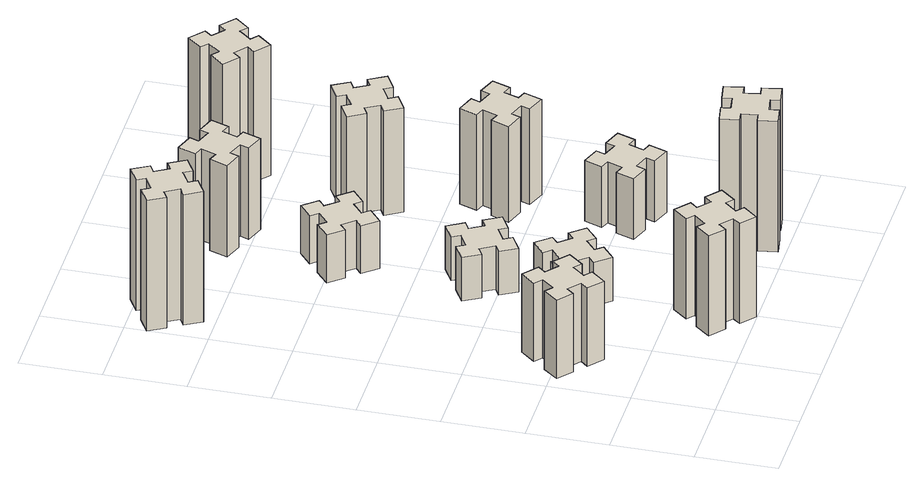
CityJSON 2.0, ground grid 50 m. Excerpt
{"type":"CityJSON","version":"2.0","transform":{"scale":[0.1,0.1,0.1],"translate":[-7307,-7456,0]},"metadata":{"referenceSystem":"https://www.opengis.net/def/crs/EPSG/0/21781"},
"CityObjects":{
"building1":{"type":"Building","attributes":{"class":"1000","function":"1000","usage":"1000","yearOfConstruction":2016,"roofType":"1000","measuredHeight":54,"storeysAboveGround":30,"storeysBelowGround":0},"geometry":[{"type":"Solid","lod":"1","boundaries":[[[[0,1,2,3,4,5,6,7,8,9,10,11,12,13,14,15,16,17,18,19]],[[17,16,20,21]],[[16,15,22,20]],[[15,14,23,22]],[[14,13,24,23]],[[13,12,25,24]],[[12,11,26,25]],[[11,10,27,26]],[[10,9,28,27]],[[9,8,29,28]],[[8,7,30,29]],[[7,6,31,30]],[[6,5,32,31]],[[5,4,33,32]],[[4,3,34,33]],[[3,2,35,34]],[[2,1,36,35]],[[1,0,37,36]],[[0,19,38,37]],[[19,18,39,38]],[[18,17,21,39]],[[24,25,26,27,28,29,30,31,32,33,34,35,36,37,38,39,21,20,22,23]]]]}]},
"building2":{"type":"Building","attributes":{"class":"1000","function":"1000","usage":"1000","yearOfConstruction":2016,"roofType":"1000","measuredHeight":69,"storeysAboveGround":30,"storeysBelowGround":0},"geometry":[{"type":"Solid","lod":"1","boundaries":[[[[40,41,42,43,44,45,46,47,48,49,50,51,52,53,54,55,56,57,58,59]],[[57,56,60,61]],[[56,55,62,60]],[[55,54,63,62]],[[54,53,64,63]],[[53,52,65,64]],[[52,51,66,65]],[[51,50,67,66]],[[50,49,68,67]],[[49,48,69,68]],[[48,47,70,69]],[[47,46,71,70]],[[46,45,72,71]],[[45,44,73,72]],[[44,43,74,73]],[[43,42,75,74]],[[42,41,76,75]],[[41,40,77,76]],[[40,59,78,77]],[[59,58,79,78]],[[58,57,61,79]],[[64,65,66,67,68,69,70,71,72,73,74,75,76,77,78,79,61,60,62,63]]]]}]},
"building3":{"type":"Building","attributes":{"class":"1000","function":"1000","usage":"1000","yearOfConstruction":2016,"roofType":"1000","measuredHeight":90,"storeysAboveGround":30,"storeysBelowGround":0},"geometry":[{"type":"Solid","lod":"1","boundaries":[[[[80,81,82,83,84,85,86,87,88,89,90,91,92,93,94,95,96,97,98,99]],[[97,96,100,101]],[[96,95,102,100]],[[95,94,103,102]],[[94,93,104,103]],[[93,92,105,104]],[[92,91,106,105]],[[91,90,107,106]],[[90,89,108,107]],[[89,88,109,108]],[[88,87,110,109]],[[87,86,111,110]],[[86,85,112,111]],[[85,84,113,112]],[[84,83,114,113]],[[83,82,115,114]],[[82,81,116,115]],[[81,80,117,116]],[[80,99,118,117]],[[99,98,119,118]],[[98,97,101,119]],[[104,105,106,107,108,109,110,111,112,113,114,115,116,117,118,119,101,100,102,103]]]]}]},
"building4":{"type":"Building","attributes":{"class":"1000","function":"1000","usage":"1000","yearOfConstruction":2016,"roofType":"1000","measuredHeight":30,"storeysAboveGround":30,"storeysBelowGround":0},"geometry":[{"type":"Solid","lod":"1","boundaries":[[[[120,121,122,123,124,125,126,127,128,129,130,131,132,133,134,135,136,137,138,139]],[[137,136,140,141]],[[136,135,142,140]],[[135,134,143,142]],[[134,133,144,143]],[[133,132,145,144]],[[132,131,146,145]],[[131,130,147,146]],[[130,129,148,147]],[[129,128,149,148]],[[128,127,150,149]],[[127,126,151,150]],[[126,125,152,151]],[[125,124,153,152]],[[124,123,154,153]],[[123,122,155,154]],[[122,121,156,155]],[[121,120,157,156]],[[120,139,158,157]],[[139,138,159,158]],[[138,137,141,159]],[[144,145,146,147,148,149,150,151,152,153,154,155,156,157,158,159,141,140,142,143]]]]}]},
"building5":{"type":"Building","attributes":{"class":"1000","function":"1000","usage":"1000","yearOfConstruction":2016,"roofType":"1000","measuredHeight":30,"storeysAboveGround":30,"storeysBelowGround":0},"geometry":[{"type":"Solid","lod":"1","boundaries":[[[[160,161,162,163,164,165,166,167,168,169,170,171,172,173,174,175,176,177,178,179]],[[177,176,180,181]],[[176,175,182,180]],[[175,174,183,182]],[[174,173,184,183]],[[173,172,185,184]],[[172,171,186,185]],[[171,170,187,186]],[[170,169,188,187]],[[169,168,189,188]],[[168,167,190,189]],[[167,166,191,190]],[[166,165,192,191]],[[165,164,193,192]],[[164,163,194,193]],[[163,162,195,194]],[[162,161,196,195]],[[161,160,197,196]],[[160,179,198,197]],[[179,178,199,198]],[[178,177,181,199]],[[184,185,186,187,188,189,190,191,192,193,194,195,196,197,198,199,181,180,182,183]]]]}]},
"building6":{"type":"Building","attributes":{"class":"1000","function":"1000","usage":"1000","yearOfConstruction":2016,"roofType":"1000","measuredHeight":33,"storeysAboveGround":30,"storeysBelowGround":0},"geometry":[{"type":"Solid","lod":"1","boundaries":[[[[200,201,202,203,204,205,206,207,208,209,210,211,212,213,214,215,216,217,218,219]],[[217,216,220,221]],[[216,215,222,220]],[[215,214,223,222]],[[214,213,224,223]],[[213,212,225,224]],[[212,211,226,225]],[[211,210,227,226]],[[210,209,228,227]],[[209,208,229,228]],[[208,207,230,229]],[[207,206,231,230]],[[206,205,232,231]],[[205,204,233,232]],[[204,203,234,233]],[[203,202,235,234]],[[202,201,236,235]],[[201,200,237,236]],[[200,219,238,237]],[[219,218,239,238]],[[218,217,221,239]],[[224,225,226,227,228,229,230,231,232,233,234,235,236,237,238,239,221,220,222,223]]]]}]},
"building7":{"type":"Building","attributes":{"class":"1000","function":"1000","usage":"1000","yearOfConstruction":2016,"roofType":"1000","measuredHeight":90,"storeysAboveGround":30,"storeysBelowGround":0},"geometry":[{"type":"Solid","lod":"1","boundaries":[[[[240,241,242,243,244,245,246,247,248,249,250,251,252,253,254,255,256,257,258,259]],[[257,256,260,261]],[[256,255,262,260]],[[255,254,263,262]],[[254,253,264,263]],[[253,252,265,264]],[[252,251,266,265]],[[251,250,267,266]],[[250,249,268,267]],[[249,248,269,268]],[[248,247,270,269]],[[247,246,271,270]],[[246,245,272,271]],[[245,244,273,272]],[[244,243,274,273]],[[243,242,275,274]],[[242,241,276,275]],[[241,240,277,276]],[[240,259,278,277]],[[259,258,279,278]],[[258,257,261,279]],[[264,265,266,267,268,269,270,271,272,273,274,275,276,277,278,279,261,260,262,263]]]]}]},
"building8":{"type":"Building","attributes":{"class":"1000","function":"1000","usage":"1000","yearOfConstruction":2016,"roofType":"1000","measuredHeight":63,"storeysAboveGround":30,"storeysBelowGround":0},"geometry":[{"type":"Solid","lod":"1","boundaries":[[[[280,281,282,283,284,285,286,287,288,289,290,291,292,293,294,295,296,297,298,299]],[[297,296,300,301]],[[296,295,302,300]],[[295,294,303,302]],[[294,293,304,303]],[[293,292,305,304]],[[292,291,306,305]],[[291,290,307,306]],[[290,289,308,307]],[[289,288,309,308]],[[288,287,310,309]],[[287,286,311,310]],[[286,285,312,311]],[[285,284,313,312]],[[284,283,314,313]],[[283,282,315,314]],[[282,281,316,315]],[[281,280,317,316]],[[280,299,318,317]],[[299,298,319,318]],[[298,297,301,319]],[[304,305,306,307,308,309,310,311,312,313,314,315,316,317,318,319,301,300,302,303]]]]}]},
"building9":{"type":"Building","attributes":{"class":"1000","function":"1000","usage":"1000","yearOfConstruction":2016,"roofType":"1000","measuredHeight":42,"storeysAboveGround":30,"storeysBelowGround":0},"geometry":[{"type":"Solid","lod":"1","boundaries":[[[[320,321,322,323,324,325,326,327,328,329,330,331,332,333,334,335,336,337,338,339]],[[337,336,340,341]],[[336,335,342,340]],[[335,334,343,342]],[[334,333,344,343]],[[333,332,345,344]],[[332,331,346,345]],[[331,330,347,346]],[[330,329,348,347]],[[329,328,349,348]],[[328,327,350,349]],[[327,326,351,350]],[[326,325,352,351]],[[325,324,353,352]],[[324,323,354,353]],[[323,322,355,354]],[[322,321,356,355]],[[321,320,357,356]],[[320,339,358,357]],[[339,338,359,358]],[[338,337,341,359]],[[344,345,346,347,348,349,350,351,352,353,354,355,356,357,358,359,341,340,342,343]]]]}]},
"building10":{"type":"Building","attributes":{"class":"1000","function":"1000","usage":"1000","yearOfConstruction":2016,"roofType":"1000","measuredHeight":66,"storeysAboveGround":30,"storeysBelowGround":0},"geometry":[{"type":"Solid","lod":"1","boundaries":[[[[360,361,362,363,364,365,366,367,368,369,370,371,372,373,374,375,376,377,378,379]],[[377,376,380,381]],[[376,375,382,380]],[[375,374,383,382]],[[374,373,384,383]],[[373,372,385,384]],[[372,371,386,385]],[[371,370,387,386]],[[370,369,388,387]],[[369,368,389,388]],[[368,367,390,389]],[[367,366,391,390]],[[366,365,392,391]],[[365,364,393,392]],[[364,363,394,393]],[[363,362,395,394]],[[362,361,396,395]],[[361,360,397,396]],[[360,379,398,397]],[[379,378,399,398]],[[378,377,381,399]],[[384,385,386,387,388,389,390,391,392,393,394,395,396,397,398,399,381,380,382,383]]]]}]},
"building11":{"type":"Building","attributes":{"class":"1000","function":"1000","usage":"1000","yearOfConstruction":2016,"roofType":"1000","measuredHeight":72,"storeysAboveGround":30,"storeysBelowGround":0},"geometry":[{"type":"Solid","lod":"1","boundaries":[[[[400,401,402,403,404,405,406,407,408,409,410,411,412,413,414,415,416,417,418,419]],[[417,416,420,421]],[[416,415,422,420]],[[415,414,423,422]],[[414,413,424,423]],[[413,412,425,424]],[[412,411,426,425]],[[411,410,427,426]],[[410,409,428,427]],[[409,408,429,428]],[[408,407,430,429]],[[407,406,431,430]],[[406,405,432,431]],[[405,404,433,432]],[[404,403,434,433]],[[403,402,435,434]],[[402,401,436,435]],[[401,400,437,436]],[[400,419,438,437]],[[419,418,439,438]],[[418,417,421,439]],[[424,425,426,427,428,429,430,431,432,433,434,435,436,437,438,439,421,420,422,423]]]]}]},
"building12":{"type":"Building","attributes":{"class":"1000","function":"1000","usage":"1000","yearOfConstruction":2016,"roofType":"1000","measuredHeight":90,"storeysAboveGround":30,"storeysBelowGround":0},"geometry":[{"type":"Solid","lod":"1","boundaries":[[[[440,441,442,443,444,445,446,447,448,449,450,451,452,453,454,455,456,457,458,459]],[[457,456,460,461]],[[456,455,462,460]],[[455,454,463,462]],[[454,453,464,463]],[[453,452,465,464]],[[452,451,466,465]],[[451,450,467,466]],[[450,449,468,467]],[[449,448,469,468]],[[448,447,470,469]],[[447,446,471,470]],[[446,445,472,471]],[[445,444,473,472]],[[444,443,474,473]],[[443,442,475,474]],[[442,441,476,475]],[[441,440,477,476]],[[440,459,478,477]],[[459,458,479,478]],[[458,457,461,479]],[[464,465,466,467,468,469,470,471,472,473,474,475,476,477,478,479,461,460,462,463]]]]}]}
},
"vertices":[
[226,933,0],[303,869,0],[264,823,0],[356,746,0],[433,838,0],[387,876,0],[452,953,0],[498,914,0],[575,1006,0],[483,1083,0],[444,1037,0],[368,1102,0],[406,1148,0],[314,1225,0],[237,1133,0],[283,1094,0],[219,1018,0],[173,1056,0],[96,964,0],[188,887,0],[219,1018,540],[173,1056,540],[283,1094,540],[237,1133,540],[314,1225,540],[406,1148,540],[368,1102,540],[444,1037,540],[483,1083,540],[575,1006,540],[498,914,540],[452,953,540],[387,876,540],[433,838,540],[356,746,540],[264,823,540],[303,869,540],[226,933,540],[188,887,540],[96,964,540],
[866,193,0],[943,129,0],[904,83,0],[996,6,0],[1073,98,0],[1027,136,0],[1092,213,0],[1138,174,0],[1215,266,0],[1123,343,0],[1084,297,0],[1008,362,0],[1046,408,0],[954,485,0],[877,393,0],[923,354,0],[859,278,0],[813,316,0],[736,224,0],[828,147,0],[859,278,690],[813,316,690],[923,354,690],[877,393,690],[954,485,690],[1046,408,690],[1008,362,690],[1084,297,690],[1123,343,690],[1215,266,690],[1138,174,690],[1092,213,690],[1027,136,690],[1073,98,690],[996,6,690],[904,83,690],[943,129,690],[866,193,690],[828,147,690],[736,224,690],
[224,3426,0],[137,3376,0],[107,3428,0],[3,3368,0],[63,3264,0],[115,3294,0],[165,3207,0],[113,3177,0],[173,3073,0],[277,3133,0],[247,3185,0],[334,3235,0],[364,3183,0],[468,3243,0],[408,3347,0],[356,3317,0],[306,3404,0],[358,3434,0],[298,3538,0],[194,3478,0],[306,3404,900],[358,3434,900],[356,3317,900],[408,3347,900],[468,3243,900],[364,3183,900],[334,3235,900],[247,3185,900],[277,3133,900],[173,3073,900],[113,3177,900],[165,3207,900],[115,3294,900],[63,3264,900],[3,3368,900],[107,3428,900],[137,3376,900],[224,3426,900],[194,3478,900],[298,3538,900],
[1008,969,0],[1084,1033,0],[1123,987,0],[1215,1064,0],[1138,1156,0],[1092,1118,0],[1027,1194,0],[1073,1233,0],[996,1325,0],[904,1248,0],[943,1202,0],[866,1137,0],[828,1183,0],[736,1106,0],[813,1014,0],[859,1053,0],[923,976,0],[877,938,0],[954,846,0],[1046,923,0],[923,976,300],[877,938,300],[859,1053,300],[813,1014,300],[736,1106,300],[828,1183,300],[866,1137,300],[943,1202,300],[904,1248,300],[996,1325,300],[1073,1233,300],[1027,1194,300],[1092,1118,300],[1138,1156,300],[1215,1064,300],[1123,987,300],[1084,1033,300],[1008,969,300],[1046,923,300],[954,846,300],
[855,1614,0],[905,1527,0],[853,1497,0],[913,1393,0],[1017,1453,0],[987,1505,0],[1074,1555,0],[1104,1503,0],[1208,1563,0],[1148,1667,0],[1096,1637,0],[1046,1724,0],[1098,1754,0],[1038,1858,0],[934,1798,0],[964,1746,0],[877,1696,0],[847,1748,0],[743,1688,0],[803,1584,0],[877,1696,300],[847,1748,300],[964,1746,300],[934,1798,300],[1038,1858,300],[1098,1754,300],[1046,1724,300],[1096,1637,300],[1148,1667,300],[1208,1563,300],[1104,1503,300],[1074,1555,300],[987,1505,300],[1017,1453,300],[913,1393,300],[853,1497,300],[905,1527,300],[855,1614,300],[803,1584,300],[743,1688,300],
[943,2582,0],[866,2517,0],[828,2563,0],[736,2486,0],[813,2394,0],[859,2433,0],[923,2356,0],[877,2318,0],[954,2226,0],[1046,2303,0],[1008,2349,0],[1084,2413,0],[1123,2367,0],[1215,2444,0],[1138,2536,0],[1092,2498,0],[1027,2574,0],[1073,2613,0],[996,2705,0],[904,2628,0],[1027,2574,330],[1073,2613,330],[1092,2498,330],[1138,2536,330],[1215,2444,330],[1123,2367,330],[1084,2413,330],[1008,2349,330],[1046,2303,330],[954,2226,330],[877,2318,330],[923,2356,330],[859,2433,330],[813,2394,330],[736,2486,330],[828,2563,330],[866,2517,330],[943,2582,330],[904,2628,330],[996,2705,330],
[1845,362,0],[1747,345,0],[1737,404,0],[1618,383,0],[1639,265,0],[1698,275,0],[1716,177,0],[1657,167,0],[1677,48,0],[1796,69,0],[1785,128,0],[1884,146,0],[1894,87,0],[2012,107,0],[1991,226,0],[1932,215,0],[1915,314,0],[1974,324,0],[1953,442,0],[1835,421,0],[1915,314,900],[1974,324,900],[1932,215,900],[1991,226,900],[2012,107,900],[1894,87,900],[1884,146,900],[1785,128,900],[1796,69,900],[1677,48,900],[1657,167,900],[1716,177,900],[1698,275,900],[1639,265,900],[1618,383,900],[1737,404,900],[1747,345,900],[1845,362,900],[1835,421,900],[1953,442,900],
[1160,3292,0],[1066,3326,0],[1087,3382,0],[974,3423,0],[933,3310,0],[989,3290,0],[955,3196,0],[899,3217,0],[857,3104,0],[970,3063,0],[991,3119,0],[1085,3085,0],[1064,3029,0],[1177,2987,0],[1218,3100,0],[1162,3121,0],[1196,3215,0],[1252,3194,0],[1293,3307,0],[1180,3348,0],[1196,3215,630],[1252,3194,630],[1162,3121,630],[1218,3100,630],[1177,2987,630],[1064,3029,630],[1085,3085,630],[991,3119,630],[970,3063,630],[857,3104,630],[899,3217,630],[955,3196,630],[989,3290,630],[933,3310,630],[974,3423,630],[1087,3382,630],[1066,3326,630],[1160,3292,630],[1180,3348,630],[1293,3307,630],
[1731,899,0],[1825,865,0],[1804,809,0],[1917,767,0],[1958,880,0],[1902,901,0],[1936,995,0],[1992,974,0],[2033,1087,0],[1920,1128,0],[1900,1072,0],[1806,1106,0],[1827,1162,0],[1714,1203,0],[1673,1090,0],[1729,1070,0],[1695,976,0],[1639,997,0],[1597,884,0],[1710,843,0],[1695,976,420],[1639,997,420],[1729,1070,420],[1673,1090,420],[1714,1203,420],[1827,1162,420],[1806,1106,420],[1900,1072,420],[1920,1128,420],[2033,1087,420],[1992,974,420],[1936,995,420],[1902,901,420],[1958,880,420],[1917,767,420],[1804,809,420],[1825,865,420],[1731,899,420],[1710,843,420],[1597,884,420],
[1900,1812,0],[1806,1846,0],[1827,1902,0],[1714,1943,0],[1673,1830,0],[1729,1810,0],[1695,1716,0],[1639,1737,0],[1597,1624,0],[1710,1583,0],[1731,1639,0],[1825,1605,0],[1804,1549,0],[1917,1507,0],[1958,1620,0],[1902,1641,0],[1936,1735,0],[1992,1714,0],[2033,1827,0],[1920,1868,0],[1936,1735,660],[1992,1714,660],[1902,1641,660],[1958,1620,660],[1917,1507,660],[1804,1549,660],[1825,1605,660],[1731,1639,660],[1710,1583,660],[1597,1624,660],[1639,1737,660],[1695,1716,660],[1729,1810,660],[1673,1830,660],[1714,1943,660],[1827,1902,660],[1806,1846,660],[1900,1812,660],[1920,1868,660],[2033,1827,660],
[1627,2345,0],[1714,2395,0],[1744,2343,0],[1848,2403,0],[1788,2507,0],[1736,2477,0],[1686,2564,0],[1738,2594,0],[1678,2698,0],[1574,2638,0],[1604,2586,0],[1517,2536,0],[1487,2588,0],[1383,2528,0],[1443,2424,0],[1495,2454,0],[1545,2367,0],[1493,2337,0],[1553,2233,0],[1657,2293,0],[1545,2367,720],[1493,2337,720],[1495,2454,720],[1443,2424,720],[1383,2528,720],[1487,2588,720],[1517,2536,720],[1604,2586,720],[1574,2638,720],[1678,2698,720],[1738,2594,720],[1686,2564,720],[1736,2477,720],[1788,2507,720],[1848,2403,720],[1744,2343,720],[1714,2395,720],[1627,2345,720],[1657,2293,720],[1553,2233,720],
[1824,3357,0],[1748,3422,0],[1786,3468,0],[1694,3545,0],[1617,3453,0],[1663,3414,0],[1599,3338,0],[1553,3376,0],[1476,3284,0],[1568,3207,0],[1606,3253,0],[1683,3189,0],[1644,3143,0],[1736,3066,0],[1813,3158,0],[1767,3196,0],[1832,3273,0],[1878,3234,0],[1955,3326,0],[1863,3403,0],[1832,3273,900],[1878,3234,900],[1767,3196,900],[1813,3158,900],[1736,3066,900],[1644,3143,900],[1683,3189,900],[1606,3253,900],[1568,3207,900],[1476,3284,900],[1553,3376,900],[1599,3338,900],[1663,3414,900],[1617,3453,900],[1694,3545,900],[1786,3468,900],[1748,3422,900],[1824,3357,900],[1863,3403,900],[1955,3326,900]
]}
